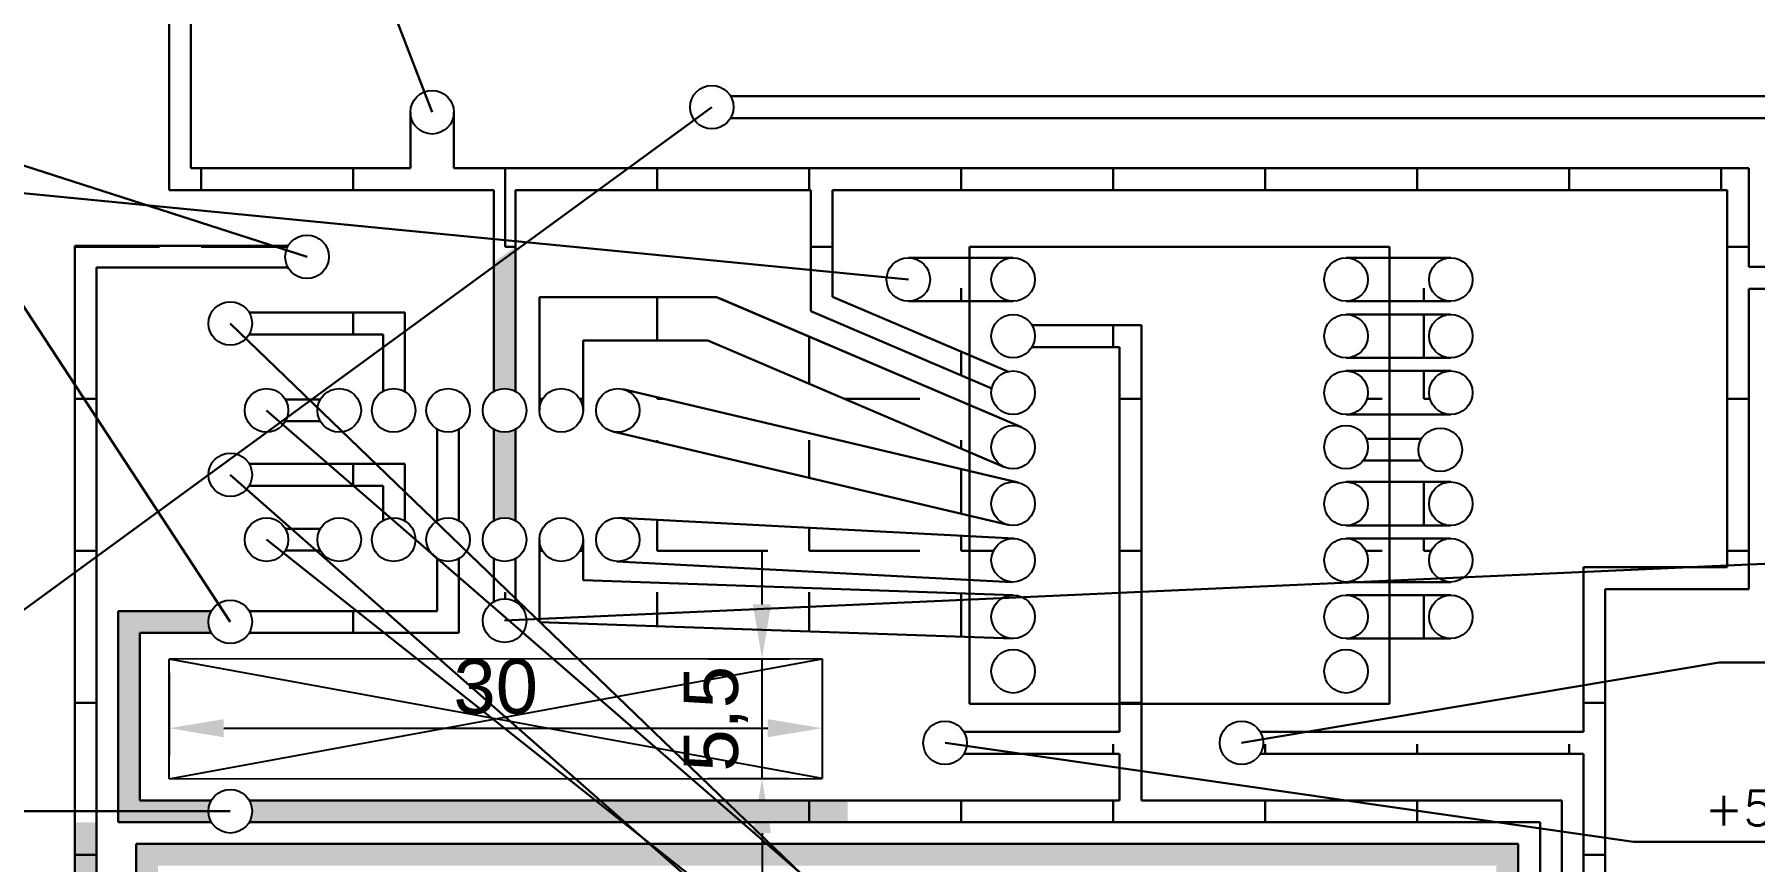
# Model space of a CAD drawing. Header units: millimetres. Extents: x -2700 to -2171, y -729 to -455.
# Drawn here: x -2599.1 to -2520, y -559.1 to -521.1 of the extents above; entities that cross this region are included whole.
import ezdxf

# ---------------------------------------------------------------- set-up
doc = ezdxf.new("R2010")
doc.units = ezdxf.units.MM
doc.styles.add('200-R060', font='romans.shx', dxfattribs={"height": 30})
doc.styles.get("Standard").update_dxf_attribs({"font": 'arial.ttf'})
doc.dimstyles.new('ISO-25', dxfattribs={"dimtxt": 2.5, "dimasz": 2.5, "dimexe": 1.25, "dimexo": 0.625, "dimtad": 1, "dimtxsty": 'Standard', "dimcen": 2.5, "dimadec": 0, "dimazin": 0, "dimtfac": 1, "dimtmove": 0, "dimatfit": 3, "dimfxl": 1, "dimarcsym": 0})
pattern_1 = [(0, (0, 0), (0, 6.985), [5.08, -1.905]), (90, (0, 0), (-6.985, 4e-16), [5.08, -1.905])]
pattern_2 = [(0, (0.3, 0), (0, 6.985), [5.08, -1.905]), (90, (0.3, 0), (-6.985, 4e-16), [5.08, -1.905])]

# ---------------------------------------------------------------- blocks, each defined once
blk = doc.blocks.new('*D26')
at = {"color": 0, "lineweight": -2, "transparency": 16777216}
for p, q in [((-2592.892, -550.433), (-2592.892, -554.23)), ((-2562.893, -550.42), (-2562.893, -554.23)), ((-2590.392, -552.98), (-2565.393, -552.98))]:
    blk.add_line(p, q, dxfattribs=at)
at = {"color": 0, "lineweight": 30, "transparency": 16777216}
for points in [[(-2590.392, -552.564), (-2590.392, -553.397), (-2592.892, -552.98)], [(-2565.393, -552.564), (-2565.393, -553.397), (-2562.893, -552.98)]]:
    blk.add_solid(points, dxfattribs=at)
at = {"layer": 'Defpoints', "color": 0, "lineweight": 30, "transparency": 16777216}
for p in [(-2592.892, -549.808), (-2562.893, -549.795), (-2562.893, -552.98)]:
    blk.add_point(p, dxfattribs=at)
at = {"color": 0, "lineweight": 30, "transparency": 16777216, "insert": (-2577.893, -551.078), "char_height": 2.5, "attachment_point": 5}
blk.add_mtext('30', dxfattribs=at)
blk = doc.blocks.new('*D27')
at = {"color": 0, "lineweight": -2, "transparency": 16777216}
for p, q in [((-2565.657, -547.295), (-2565.657, -544.795)), ((-2568.15, -549.795), (-2564.407, -549.795)), ((-2565.657, -555.298), (-2565.657, -549.795)), ((-2568.15, -555.298), (-2564.407, -555.298)), ((-2565.657, -557.798), (-2565.657, -560.298))]:
    blk.add_line(p, q, dxfattribs=at)
at = {"color": 0, "lineweight": 30, "transparency": 16777216}
for points in [[(-2566.074, -547.295), (-2565.241, -547.295), (-2565.657, -549.795)], [(-2566.074, -557.798), (-2565.241, -557.798), (-2565.657, -555.298)]]:
    blk.add_solid(points, dxfattribs=at)
at = {"layer": 'Defpoints', "color": 0, "lineweight": 30, "transparency": 16777216}
for p in [(-2568.775, -549.795), (-2565.657, -549.795), (-2568.775, -555.298)]:
    blk.add_point(p, dxfattribs=at)
at = {"color": 0, "lineweight": 30, "transparency": 16777216, "insert": (-2567.78, -552.546), "char_height": 2.5, "attachment_point": 5, "rotation": 90}
blk.add_mtext('5,5', dxfattribs=at)

msp = doc.modelspace()

# ---------------------------------------------------------------- hatches: boundary and pattern name
at = {"lineweight": 30}
h = msp.add_hatch(dxfattribs=at)
h.set_pattern_fill('ANGLE', color=2)
h.set_pattern_definition(pattern_1)
h.paths.add_polyline_path([(-2601.202, -515.016), (-2607.162, -515.016), (-2607.162, -514.472), (-2608.162, -514.496), (-2608.162, -516.016), (-2601.767, -516.016)])
h.paths.add_polyline_path([(-2591.901, -515.016), (-2601.202, -515.016), (-2601.767, -516.016), (-2592.901, -516.016), (-2592.901, -528.251), (-2577.983, -528.251), (-2577.983, -530.502), (-2576.983, -530.6), (-2576.983, -528.251), (-2573.321, -528.251), (-2571.916, -527.251), (-2579.815, -527.251), (-2579.815, -524.675, -1), (-2581.815, -524.675), (-2581.815, -527.251), (-2591.901, -527.251)])
h.paths.add_polyline_path([(-2576.983, -530.856), (-2576.983, -530.6), (-2577.983, -530.502), (-2577.983, -531.568)])
h = msp.add_hatch(dxfattribs=at)
h.set_pattern_fill('ANGLE', color=2)
h.set_pattern_definition(pattern_1)
h.paths.add_polyline_path([(-2517.177, -524.44, -0.131653), (-2517.043, -523.94), (-2567.098, -523.94, -0.131653), (-2566.964, -524.44, -0.131653), (-2567.098, -524.94), (-2517.043, -524.94, -0.131653)])
h = msp.add_hatch(dxfattribs=at)
h.set_pattern_fill('ANGLE', color=2)
h.set_pattern_definition(pattern_1)
h.paths.add_polyline_path([(-2526.909, -550.844), (-2527.909, -551.012), (-2527.909, -553.154), (-2540.65, -553.154), (-2542.638, -553.488, -0.041669), (-2542.624, -553.654, -0.131653), (-2542.758, -554.154), (-2527.909, -554.154), (-2527.909, -557.874), (-2526.909, -558.018)])
h.paths.add_polyline_path([(-2526.909, -546.585), (-2520.313, -546.585), (-2520.313, -545.46), (-2521.313, -545.505), (-2521.313, -545.585), (-2523.085, -545.585), (-2527.909, -545.802), (-2527.909, -551.012), (-2526.909, -550.844)])
h.paths.add_polyline_path([(-2520.313, -537.68), (-2520.313, -532.786), (-2517.043, -532.786, -0.131653), (-2517.177, -532.286, -0.131653), (-2517.043, -531.786), (-2520.313, -531.786), (-2520.313, -527.251), (-2571.916, -527.251), (-2573.321, -528.251), (-2563.418, -528.251), (-2563.418, -531.925), (-2562.418, -532.023), (-2562.418, -528.251), (-2521.313, -528.251), (-2521.313, -545.505), (-2520.313, -545.46)])
h.paths.add_polyline_path([(-2523.085, -545.585), (-2527.909, -545.585), (-2527.909, -545.802)], flags=17)
h.paths.add_polyline_path([(-2526.909, -558.018), (-2527.909, -557.874), (-2527.909, -565.283), (-2526.909, -565.283)])
h.paths.add_polyline_path([(-2528.909, -557.73), (-2529.909, -557.587), (-2529.909, -565.283), (-2528.909, -565.283)])
h.paths.add_polyline_path([(-2528.909, -556.298), (-2538.868, -556.298), (-2531.916, -557.298), (-2529.909, -557.298), (-2529.909, -557.587), (-2528.909, -557.73)], flags=17)
h.paths.add_polyline_path([(-2538.868, -556.298), (-2548.226, -556.298), (-2548.226, -554.952), (-2549.226, -554.808), (-2549.226, -556.298), (-2560.652, -556.298), (-2567.35, -556.298), (-2566.313, -557.298), (-2531.916, -557.298)])
h.paths.add_polyline_path([(-2548.226, -551.863), (-2549.226, -551.863), (-2549.226, -553.154), (-2556.383, -553.154, -0.131653), (-2556.249, -553.654, -0.035731), (-2556.259, -553.796), (-2553.773, -554.154), (-2549.226, -554.154), (-2549.226, -554.808), (-2548.226, -554.952)])
h.paths.add_polyline_path([(-2556.259, -553.796, -0.095473), (-2556.383, -554.154), (-2553.773, -554.154)])
h = msp.add_hatch(dxfattribs=at)
h.set_pattern_fill('ANGLE', color=2)
h.set_pattern_definition(pattern_1)
h.paths.add_polyline_path([(-2587.563, -531.316, -0.078041), (-2587.515, -531.009), (-2588.116, -530.816), (-2597.239, -530.816), (-2597.239, -537.19), (-2596.239, -538.716), (-2596.239, -531.816), (-2587.429, -531.816, -0.131653)])
h.paths.add_polyline_path([(-2596.239, -538.716), (-2597.239, -537.19), (-2597.239, -545.268), (-2596.239, -544.556)])
h.paths.add_polyline_path([(-2582.066, -534.472), (-2582.066, -533.882), (-2589.223, -533.882, -0.131653), (-2589.089, -534.382, -0.131653), (-2589.223, -534.882), (-2583.066, -534.882), (-2583.066, -535.184)])
h.paths.add_polyline_path([(-2582.066, -534.472), (-2583.066, -535.184), (-2583.066, -537.499, -0.268013), (-2582.066, -537.519)])
h.paths.add_polyline_path([(-2586.847, -537.874), (-2587.557, -537.874, -0.109373), (-2587.427, -538.287)])
h.paths.add_polyline_path([(-2586.075, -538.25), (-2586.465, -537.874), (-2586.847, -537.874), (-2587.427, -538.287, -0.021963), (-2587.423, -538.374, -0.131653), (-2587.557, -538.874), (-2585.949, -538.874, -0.131653), (-2586.083, -538.374, -0.031136)])
h.paths.add_polyline_path([(-2585.949, -537.874), (-2586.465, -537.874), (-2586.075, -538.25, -0.100106)])
h.paths.add_polyline_path([(-2579.583, -539.24, -0.26795), (-2580.583, -539.24), (-2580.583, -543.449, -0.26795), (-2579.583, -543.449)])
h.paths.add_polyline_path([(-2585.582, -540.837), (-2589.223, -540.837, -0.131653), (-2589.089, -541.337, -0.131653), (-2589.223, -541.837), (-2584.428, -541.837)])
h.paths.add_polyline_path([(-2583.392, -540.837), (-2585.582, -540.837), (-2584.428, -541.837), (-2583.066, -541.837), (-2583.066, -543.018), (-2582.713, -543.323, -0.170093), (-2582.066, -543.459), (-2582.066, -542.115)])
h.paths.add_polyline_path([(-2582.066, -540.837), (-2583.392, -540.837), (-2582.066, -542.115)], flags=17)
h.paths.add_polyline_path([(-2587.272, -543.815), (-2587.557, -543.815, -0.131653), (-2587.423, -544.315, -0.131653), (-2587.557, -544.815), (-2586.136, -544.815)])
h.paths.add_polyline_path([(-2585.949, -543.815), (-2587.272, -543.815), (-2586.136, -544.815), (-2585.949, -544.815, -0.131653), (-2586.083, -544.315, -0.131653)])
h = msp.add_hatch(dxfattribs=at)
h.set_pattern_fill('ANGLE', color=2)
h.set_pattern_definition(pattern_1)
h.paths.add_polyline_path([(-2587.429, -530.816), (-2588.116, -530.816), (-2587.515, -531.009, -0.053066)])
h = msp.add_hatch(color=2, dxfattribs=at)
h.dxf.hatch_style = 1
h.paths.add_polyline_path([(-2576.983, -530.856), (-2577.983, -531.568), (-2577.983, -537.508, -0.26795), (-2576.983, -537.508)])
h.paths.add_polyline_path([(-2576.983, -539.24, -0.26795), (-2577.983, -539.24), (-2577.983, -543.449, -0.26795), (-2576.983, -543.449)])
h = msp.add_hatch(dxfattribs=at)
h.set_pattern_fill('ANGLE', color=2)
h.set_pattern_definition(pattern_1)
h.paths.add_polyline_path([(-2554.639, -547.007), (-2556.122, -547.074), (-2556.122, -548.793), (-2554.192, -548.861, -0.393873), (-2555.122, -547.863, -0.262546)])
h.paths.add_polyline_path([(-2554.122, -546.863), (-2556.122, -546.793), (-2556.122, -547.074), (-2554.639, -547.007, -0.136792)])
h.paths.add_polyline_path([(-2554.07, -544.265), (-2556.122, -544.157), (-2556.122, -546.16), (-2554.174, -546.262, -0.399016), (-2555.122, -545.263, -0.429576)])
h.paths.add_polyline_path([(-2553.892, -541.69), (-2556.122, -541.163), (-2556.122, -543.218), (-2554.352, -543.636, -0.347813), (-2555.122, -542.663, -0.483886)])
h.paths.add_polyline_path([(-2556.122, -540.298), (-2554.514, -540.983, -0.300542), (-2555.122, -540.063, -0.53782), (-2553.73, -539.143), (-2556.122, -538.123)])
h.paths.add_polyline_path([(-2554.363, -536.593), (-2556.122, -535.843), (-2556.122, -536.93), (-2555.102, -537.365, -0.289592)])
h.paths.add_polyline_path([(-2555.122, -532.363, -0.414214), (-2554.122, -531.363), (-2556.122, -531.363), (-2556.122, -533.363), (-2554.122, -533.363, -0.414214)])
h.paths.add_polyline_path([(-2556.122, -531.363), (-2558.934, -531.363, -0.414214), (-2557.934, -532.363, -0.414214), (-2558.934, -533.363), (-2556.122, -533.363)])
h.paths.add_polyline_path([(-2548.226, -534.463), (-2553.256, -534.463, -0.131653), (-2553.122, -534.963, -0.131653), (-2553.256, -535.463), (-2549.226, -535.463), (-2549.226, -546.763), (-2548.226, -546.718)])
h.paths.add_polyline_path([(-2548.226, -546.718), (-2549.226, -546.763), (-2549.226, -551.863), (-2548.226, -551.863)])
h.paths.add_polyline_path([(-2556.122, -547.074), (-2575.883, -547.965), (-2575.883, -548.074), (-2575.853, -548.103), (-2556.122, -548.793)])
h.paths.add_polyline_path([(-2556.122, -546.793), (-2573.883, -546.172), (-2573.883, -544.315, -1), (-2575.883, -544.315), (-2575.883, -547.965), (-2556.122, -547.074)])
h.paths.add_polyline_path([(-2556.122, -544.157), (-2572.231, -543.316, -0.399016), (-2571.283, -544.315, -0.429576), (-2572.335, -545.314), (-2556.122, -546.16)])
h.paths.add_polyline_path([(-2572.053, -537.401, -0.347813), (-2571.283, -538.374, -0.483886), (-2572.513, -539.348), (-2556.122, -543.218), (-2556.122, -541.163)])
h.paths.add_polyline_path([(-2567.743, -533.169), (-2575.883, -533.169), (-2575.883, -538.374, -1), (-2573.883, -538.374), (-2573.883, -535.169), (-2568.151, -535.169), (-2556.122, -540.298), (-2556.122, -538.123)])
h.paths.add_polyline_path([(-2562.418, -533.159), (-2562.418, -532.023), (-2563.418, -531.925), (-2563.418, -533.819), (-2556.122, -536.93), (-2556.122, -535.843)])
h = msp.add_hatch(dxfattribs=at)
h.set_pattern_fill('ANGLE', color=2)
h.set_pattern_definition(pattern_2)
h.paths.add_polyline_path([(-2536.822, -531.363), (-2538.822, -531.363, -0.414214), (-2537.822, -532.363, -0.414214), (-2538.822, -533.363), (-2536.822, -533.363)])
h.paths.add_polyline_path([(-2535.009, -532.363, -0.414214), (-2534.009, -531.363), (-2536.822, -531.363), (-2536.822, -533.363), (-2534.009, -533.363, -0.414214)])
h.paths.add_polyline_path([(-2536.822, -533.963), (-2538.822, -533.963, -0.414214), (-2537.822, -534.963, -0.414214), (-2538.822, -535.963), (-2536.822, -535.963)])
h.paths.add_polyline_path([(-2534.009, -533.963), (-2536.822, -533.963), (-2536.822, -535.963), (-2534.009, -535.963, -0.414214), (-2535.009, -534.963, -0.414214)])
h.paths.add_polyline_path([(-2536.822, -536.563), (-2538.822, -536.563, -0.414214), (-2537.822, -537.563, -0.414214), (-2538.822, -538.563), (-2536.822, -538.563)])
h.paths.add_polyline_path([(-2535.009, -537.563, -0.414214), (-2534.009, -536.563), (-2536.822, -536.563), (-2536.822, -538.563), (-2534.009, -538.563, -0.414214)])
h.paths.add_polyline_path([(-2536.822, -541.663), (-2538.822, -541.663, -0.414214), (-2537.822, -542.663, -0.414214), (-2538.822, -543.663), (-2536.822, -543.663)])
h.paths.add_polyline_path([(-2535.009, -542.663, -0.414214), (-2534.009, -541.663), (-2536.822, -541.663), (-2536.822, -543.663), (-2534.009, -543.663, -0.414214)])
h.paths.add_polyline_path([(-2536.822, -544.263), (-2538.822, -544.263, -0.414214), (-2537.822, -545.263, -0.401079), (-2538.777, -546.262), (-2536.822, -546.177)])
h.paths.add_polyline_path([(-2534.009, -544.263), (-2536.822, -544.263), (-2536.822, -546.218), (-2534.534, -546.115, -0.260307), (-2535.009, -545.263, -0.414214)])
h.paths.add_polyline_path([(-2536.822, -546.863), (-2538.822, -546.863, -0.414214), (-2537.822, -547.863, -0.414214), (-2538.822, -548.863), (-2536.822, -548.863)])
h.paths.add_polyline_path([(-2535.009, -547.863, -0.414214), (-2534.009, -546.863), (-2536.822, -546.863), (-2536.822, -548.863), (-2534.009, -548.863, -0.414214)])
h.paths.add_polyline_path([(-2534.534, -546.115), (-2536.822, -546.218), (-2536.822, -546.263), (-2534.009, -546.263, -0.138927)])
h.paths.add_polyline_path([(-2536.822, -546.218), (-2537.83, -546.263), (-2536.822, -546.263)])
h = msp.add_hatch(dxfattribs=at)
h.set_pattern_fill('ANGLE', color=2)
h.set_pattern_definition(pattern_2)
h.paths.add_polyline_path([(-2536.822, -539.685), (-2537.896, -539.685, -0.097397), (-2537.822, -540.063, -0.169196), (-2538.038, -540.685), (-2536.822, -540.685)])
h.paths.add_polyline_path([(-2535.491, -540.185, -0.131653), (-2535.357, -539.685), (-2536.822, -539.685), (-2536.822, -540.685), (-2535.357, -540.685, -0.131653)])
h = msp.add_hatch(dxfattribs=at)
h.set_pattern_fill('ANGLE', color=2)
h.set_pattern_definition(pattern_1)
h.paths.add_polyline_path([(-2603.407, -556.798), (-2604.407, -556.798), (-2604.407, -558.48), (-2603.407, -559.169)])
h.paths.add_polyline_path([(-2603.407, -549.656), (-2604.407, -550.367), (-2604.407, -556.798), (-2603.407, -556.798)])
h.paths.add_polyline_path([(-2601.407, -548.233), (-2602.407, -548.945), (-2602.407, -556.798), (-2601.407, -556.798)])
h.paths.add_polyline_path([(-2601.407, -556.798), (-2602.407, -556.798), (-2602.407, -559.857), (-2601.407, -560.545)])
h.paths.add_polyline_path([(-2599.407, -556.798), (-2600.407, -556.798), (-2600.407, -561.234), (-2599.407, -561.922)])
h.paths.add_polyline_path([(-2599.407, -546.81), (-2600.407, -547.522), (-2600.407, -556.798), (-2599.407, -556.798)])
h.paths.add_polyline_path([(-2596.239, -544.556), (-2597.239, -545.268), (-2597.239, -556.798), (-2596.239, -556.798)])
h.paths.add_polyline_path([(-2596.239, -556.798), (-2597.239, -556.798), (-2597.239, -562.893, -0.26795), (-2596.239, -562.893)])
h.paths.add_polyline_path([(-2584.283, -547.595), (-2588.083, -547.595), (-2589.223, -547.595, -0.131653), (-2589.089, -548.095, -0.131653), (-2589.223, -548.595), (-2588.083, -548.595), (-2583.021, -548.595)])
h = msp.add_hatch(dxfattribs=at)
h.set_pattern_fill('ANGLE', color=2)
h.set_pattern_definition(pattern_1)
h.paths.add_polyline_path([(-2576.983, -545.181, -0.26795), (-2577.983, -545.181), (-2577.983, -546.05), (-2576.983, -547.014)])
h.paths.add_polyline_path([(-2577.983, -546.05), (-2577.983, -547.171, -0.26795), (-2576.983, -547.171), (-2576.983, -547.014)])
h.paths.add_polyline_path([(-2579.583, -545.181, -0.256494), (-2580.545, -545.202), (-2579.583, -546.036)])
h.paths.add_polyline_path([(-2579.583, -546.036), (-2580.545, -545.202, -0.010719), (-2580.583, -545.181), (-2580.583, -547.595), (-2582.976, -547.595), (-2581.84, -548.595), (-2579.583, -548.595)])
h.paths.add_polyline_path([(-2582.976, -547.595), (-2584.283, -547.595), (-2583.021, -548.595), (-2581.84, -548.595)])
h = msp.add_hatch(color=2, dxfattribs=at)
h.dxf.hatch_style = 1
h.paths.add_polyline_path([(-2594.239, -548.595), (-2590.955, -548.595, -0.131653), (-2591.089, -548.095, -0.131653), (-2590.955, -547.595), (-2595.239, -547.595), (-2595.239, -557.298), (-2590.955, -557.298, -0.131653), (-2591.089, -556.798, -0.131653), (-2590.955, -556.298), (-2594.239, -556.298)])
h = msp.add_hatch(dxfattribs=at)
h.set_pattern_fill('ANGLE', color=2)
h.set_pattern_definition(pattern_1)
h.paths.add_polyline_path([(-2540.65, -553.154), (-2542.758, -553.154, -0.089493), (-2542.638, -553.488)])
h = msp.add_hatch(color=2, dxfattribs=at)
h.dxf.hatch_style = 1
h.paths.add_polyline_path([(-2561.716, -556.298), (-2579.801, -556.298), (-2589.223, -556.298, -0.131653), (-2589.089, -556.798, -0.131653), (-2589.223, -557.298), (-2579.801, -557.298), (-2561.716, -557.298)])
h.paths.add_polyline_path([(-2561.716, -560.298), (-2592.407, -560.298), (-2592.407, -575.184), (-2591.407, -575.184), (-2591.407, -561.298), (-2561.716, -561.298)], flags=17)
h.paths.add_polyline_path([(-2561.716, -562.157), (-2589.375, -562.157), (-2589.375, -568.498, -0.26795), (-2588.375, -568.498), (-2588.375, -563.157), (-2561.716, -563.157)], flags=16)
h.paths.add_polyline_path([(-2585.379, -566.327), (-2586.379, -566.327), (-2586.379, -570.694, -0.26795), (-2585.379, -570.694)], flags=16)
h.paths.add_polyline_path([(-2593.407, -559.298), (-2561.716, -559.298), (-2561.716, -558.298), (-2594.407, -558.298), (-2594.407, -575.184), (-2593.407, -575.184)])
h = msp.add_hatch(color=2, dxfattribs=at)
h.dxf.hatch_style = 1
h.paths.add_polyline_path([(-2596.239, -557.312), (-2597.239, -557.312), (-2597.239, -562.893, -0.26795), (-2596.239, -562.893)])
h = msp.add_hatch(color=2, dxfattribs=at)
h.dxf.hatch_style = 1
h.paths.add_polyline_path([(-2534.793, -562.157), (-2563.324, -562.157), (-2563.324, -563.157), (-2535.793, -563.157), (-2535.793, -563.408), (-2534.793, -563.408)], flags=16)
h.paths.add_polyline_path([(-2532.951, -560.298), (-2563.324, -560.298), (-2563.324, -561.298), (-2533.951, -561.298), (-2533.951, -563.408), (-2532.951, -563.408)], flags=17)
h.paths.add_polyline_path([(-2530.909, -558.298), (-2594.407, -558.298), (-2594.407, -563.268), (-2593.407, -563.268), (-2593.407, -559.298), (-2531.909, -559.298), (-2531.909, -563.408), (-2530.909, -563.408)])

# ---------------------------------------------------------------- linework, layer by layer
at = {"color": 1, "lineweight": 30}
for p, q in [((-2580.815, -524.675), (-2588.42, -504.851)), ((-2590.089, -548.095), (-2615.147, -509.877)), ((-2586.563, -531.316), (-2614.588, -522.291)), ((-2577.483, -548.037), (-2513.287, -545.143)), ((-2521.673, -549.963), (-2543.624, -553.654)), ((-2521.673, -549.963), (-2503.302, -549.963)), ((-2525.619, -558.204), (-2557.249, -553.654)), ((-2525.619, -558.204), (-2507.249, -558.204))]:
    msp.add_line(p, q, dxfattribs=at)
at = {"color": 2, "lineweight": 30}
for p, q in [((-2591.901, -515.016), (-2591.901, -527.251)), ((-2592.901, -516.016), (-2592.901, -528.251)), ((-2567.098, -523.94), (-2517.043, -523.94)), ((-2581.815, -524.675), (-2581.815, -527.251)), ((-2579.815, -524.675), (-2579.815, -527.251)), ((-2567.098, -524.94), (-2517.043, -524.94)), ((-2591.901, -527.251), (-2581.815, -527.251)), ((-2579.815, -527.251), (-2520.313, -527.251)), ((-2520.313, -531.786), (-2520.313, -527.251)), ((-2592.901, -528.251), (-2577.983, -528.251)), ((-2577.983, -537.508), (-2577.983, -528.251)), ((-2576.983, -528.251), (-2563.418, -528.251)), ((-2576.983, -537.508), (-2576.983, -528.251)), ((-2563.418, -528.251), (-2563.418, -533.819)), ((-2562.418, -528.251), (-2562.418, -533.159)), ((-2562.418, -528.251), (-2521.313, -528.251)), ((-2521.313, -528.251), (-2521.313, -545.585)), ((-2597.239, -562.893), (-2597.239, -530.816)), ((-2587.429, -530.816), (-2597.239, -530.816)), ((-2556.122, -530.863), (-2556.122, -551.863)), ((-2536.822, -530.863), (-2556.122, -530.863)), ((-2536.822, -551.863), (-2536.822, -530.863)), ((-2596.239, -562.893), (-2596.239, -531.816)), ((-2587.429, -531.816), (-2596.239, -531.816)), ((-2558.934, -531.363), (-2554.122, -531.363)), ((-2538.822, -531.363), (-2534.009, -531.363)), ((-2520.313, -531.786), (-2517.043, -531.786)), ((-2575.883, -533.169), (-2567.743, -533.169)), ((-2575.883, -538.374), (-2575.883, -533.169)), ((-2567.743, -533.169), (-2553.73, -539.143)), ((-2567.555, -533.25), (-2553.73, -539.143)), ((-2554.363, -536.593), (-2562.418, -533.159)), ((-2558.934, -533.363), (-2554.122, -533.363)), ((-2538.822, -533.363), (-2534.009, -533.363)), ((-2520.313, -532.786), (-2520.313, -537.68)), ((-2520.313, -532.786), (-2517.043, -532.786)), ((-2589.223, -533.882), (-2582.066, -533.882)), ((-2582.066, -537.519), (-2582.066, -533.882)), ((-2555.102, -537.365), (-2563.418, -533.819)), ((-2538.822, -533.963), (-2534.009, -533.963)), ((-2589.223, -534.882), (-2583.066, -534.882)), ((-2583.066, -537.499), (-2583.066, -534.882)), ((-2553.256, -534.463), (-2548.226, -534.463)), ((-2548.226, -534.463), (-2548.226, -556.298)), ((-2573.883, -535.169), (-2568.151, -535.169)), ((-2573.883, -538.374), (-2573.883, -535.169)), ((-2568.151, -535.169), (-2554.514, -540.983)), ((-2553.256, -535.463), (-2549.226, -535.463)), ((-2549.226, -535.463), (-2549.226, -553.154)), ((-2538.822, -535.963), (-2534.009, -535.963)), ((-2538.822, -536.563), (-2534.009, -536.563)), ((-2553.892, -541.69), (-2572.053, -537.401)), ((-2587.557, -537.874), (-2585.949, -537.874)), ((-2520.313, -537.68), (-2520.313, -546.585)), ((-2587.557, -538.874), (-2585.949, -538.874)), ((-2538.822, -538.563), (-2534.009, -538.563)), ((-2580.583, -543.449), (-2580.583, -539.24)), ((-2579.583, -543.449), (-2579.583, -539.24)), ((-2577.983, -543.449), (-2577.983, -539.24)), ((-2576.983, -543.449), (-2576.983, -539.24)), ((-2554.352, -543.636), (-2572.513, -539.348)), ((-2535.357, -539.685), (-2537.896, -539.685)), ((-2589.223, -540.837), (-2582.066, -540.837)), ((-2582.066, -543.459), (-2582.066, -540.837)), ((-2535.357, -540.685), (-2538.038, -540.685)), ((-2589.223, -541.837), (-2583.066, -541.837)), ((-2583.066, -543.439), (-2583.066, -541.837)), ((-2538.822, -541.663), (-2534.009, -541.663)), ((-2572.231, -543.316), (-2554.07, -544.265)), ((-2538.822, -543.663), (-2534.009, -543.663)), ((-2587.557, -543.815), (-2585.949, -543.815)), ((-2575.883, -544.315), (-2575.883, -548.102)), ((-2573.883, -544.315), (-2573.883, -546.172)), ((-2538.822, -544.263), (-2534.009, -544.263)), ((-2587.557, -544.815), (-2585.949, -544.815)), ((-2580.583, -547.595), (-2580.583, -545.181)), ((-2579.583, -548.595), (-2579.583, -545.181)), ((-2577.983, -545.181), (-2577.983, -547.171)), ((-2576.983, -545.181), (-2576.983, -547.171)), ((-2572.335, -545.314), (-2554.174, -546.262)), ((-2573.883, -546.172), (-2554.122, -546.863)), ((-2527.909, -545.585), (-2521.313, -545.585)), ((-2527.909, -553.154), (-2527.909, -545.585)), ((-2538.822, -546.263), (-2534.009, -546.263)), ((-2538.822, -546.863), (-2534.009, -546.863)), ((-2526.909, -546.585), (-2520.313, -546.585)), ((-2526.909, -590.77), (-2526.909, -546.585)), ((-2595.239, -557.298), (-2595.239, -547.595)), ((-2590.955, -547.595), (-2595.239, -547.595)), ((-2588.083, -547.595), (-2589.223, -547.595)), ((-2580.583, -547.595), (-2588.083, -547.595)), ((-2575.883, -548.102), (-2554.122, -548.863)), ((-2594.239, -556.298), (-2594.239, -548.595)), ((-2590.955, -548.595), (-2594.239, -548.595)), ((-2588.083, -548.595), (-2589.223, -548.595)), ((-2579.583, -548.595), (-2588.083, -548.595)), ((-2538.822, -548.863), (-2534.009, -548.863)), ((-2556.122, -551.863), (-2536.822, -551.863)), ((-2556.383, -553.154), (-2549.226, -553.154)), ((-2542.758, -553.154), (-2527.909, -553.154)), ((-2556.383, -554.154), (-2549.226, -554.154)), ((-2549.226, -554.154), (-2549.226, -556.298)), ((-2542.758, -554.154), (-2527.909, -554.154)), ((-2527.909, -590.77), (-2527.909, -554.154)), ((-2590.955, -556.298), (-2594.239, -556.298)), ((-2579.801, -556.298), (-2589.223, -556.298)), ((-2579.801, -556.298), (-2560.652, -556.298)), ((-2560.652, -556.298), (-2549.226, -556.298)), ((-2548.226, -556.298), (-2528.909, -556.298)), ((-2528.909, -596.656), (-2528.909, -556.298)), ((-2590.955, -557.298), (-2595.239, -557.298)), ((-2579.801, -557.298), (-2589.223, -557.298)), ((-2579.801, -557.298), (-2529.909, -557.298)), ((-2529.909, -595.656), (-2529.909, -557.298)), ((-2594.407, -619.409), (-2594.407, -558.298)), ((-2594.407, -558.298), (-2530.909, -558.298)), ((-2530.909, -589.636), (-2530.909, -558.298))]:
    msp.add_line(p, q, dxfattribs=at)
at = {"color": 6, "lineweight": 30}
for p, q in [((-2567.964, -524.44), (-2623.53, -565.04)), ((-2558.934, -532.363), (-2621.368, -526.263)), ((-2549.135, -573.854), (-2590.089, -534.382)), ((-2551.135, -570.691), (-2588.423, -538.374)), ((-2553.135, -573.854), (-2590.089, -541.337)), ((-2555.135, -570.691), (-2588.423, -544.315)), ((-2590.089, -556.798), (-2607.833, -556.798))]:
    msp.add_line(p, q, dxfattribs=at)
at = {"color": 5}
for p, q in [((-2562.893, -549.795), (-2592.892, -549.808)), ((-2592.892, -555.311), (-2562.893, -549.795)), ((-2562.893, -549.795), (-2592.892, -549.808)), ((-2592.892, -555.311), (-2562.893, -549.795)), ((-2592.892, -555.311), (-2592.892, -549.808)), ((-2562.893, -555.298), (-2592.892, -549.808)), ((-2562.893, -555.298), (-2592.892, -549.808)), ((-2562.893, -549.795), (-2562.893, -555.298)), ((-2562.893, -549.795), (-2562.893, -555.298)), ((-2592.892, -555.311), (-2562.893, -555.298))]:
    msp.add_line(p, q, dxfattribs=at)
at = {"color": 3}
for centre in [(-2580.815, -524.675), (-2567.964, -524.44), (-2586.563, -531.316), (-2558.934, -532.363), (-2558.934, -532.363), (-2554.122, -532.363), (-2538.822, -532.363), (-2534.009, -532.363), (-2590.089, -534.382), (-2554.122, -534.963), (-2538.822, -534.963), (-2534.009, -534.963), (-2554.122, -537.563), (-2538.822, -537.563), (-2534.009, -537.563), (-2588.423, -538.374), (-2585.083, -538.374), (-2585.083, -538.374), (-2582.583, -538.374), (-2582.583, -538.374), (-2580.083, -538.374), (-2577.483, -538.374), (-2574.883, -538.374), (-2572.283, -538.374), (-2572.283, -538.374), (-2554.122, -540.063), (-2554.122, -540.063), (-2538.822, -540.063), (-2538.822, -540.063), (-2534.491, -540.185), (-2590.089, -541.337), (-2554.122, -542.663), (-2538.822, -542.663), (-2534.009, -542.663), (-2588.423, -544.315), (-2585.083, -544.315), (-2585.083, -544.315), (-2582.583, -544.315), (-2582.583, -544.315), (-2580.083, -544.315), (-2577.483, -544.315), (-2574.883, -544.315), (-2572.283, -544.315), (-2572.283, -544.315), (-2554.122, -545.263), (-2538.822, -545.263), (-2534.009, -545.263), (-2554.122, -547.863), (-2538.822, -547.863), (-2534.009, -547.863), (-2590.089, -548.095), (-2577.483, -548.037), (-2554.122, -550.363), (-2554.122, -550.363), (-2538.822, -550.363), (-2538.822, -550.363), (-2557.249, -553.654), (-2543.624, -553.654), (-2590.089, -556.798)]:
    msp.add_circle(centre, 1, dxfattribs=at)

# ---------------------------------------------------------------- texts
at = {"color": 2, "style": '200-R060'}
msp.add_text('+5V arduino p/led', height=1.6, dxfattribs=at).set_placement((-2522.349, -557.456))

# ---------------------------------------------------------------- dimensions: what is measured, and where the dimension line sits
at = {"color": 4, "lineweight": 30}
dim = msp.add_linear_dim(base=(-2565.657, -549.795), p1=(-2568.775, -555.298), p2=(-2568.775, -549.795), angle=90, dimstyle='ISO-25', override={"dimarcsym": 2}, dxfattribs=at)
dim.commit()
dim.dimension.update_dxf_attribs({"geometry": '*D27', "text_midpoint": (-2565.657, -552.546), "dimtype": 160})
dim = msp.add_linear_dim(base=(-2562.893, -552.98), p1=(-2592.892, -549.808), p2=(-2562.893, -549.795), dimstyle='ISO-25', override={"dimarcsym": 2}, dxfattribs=at)
dim.commit()
dim.dimension.update_dxf_attribs({"geometry": '*D26', "text_midpoint": (-2577.893, -551.078)})

doc.saveas('drawing.dxf')
